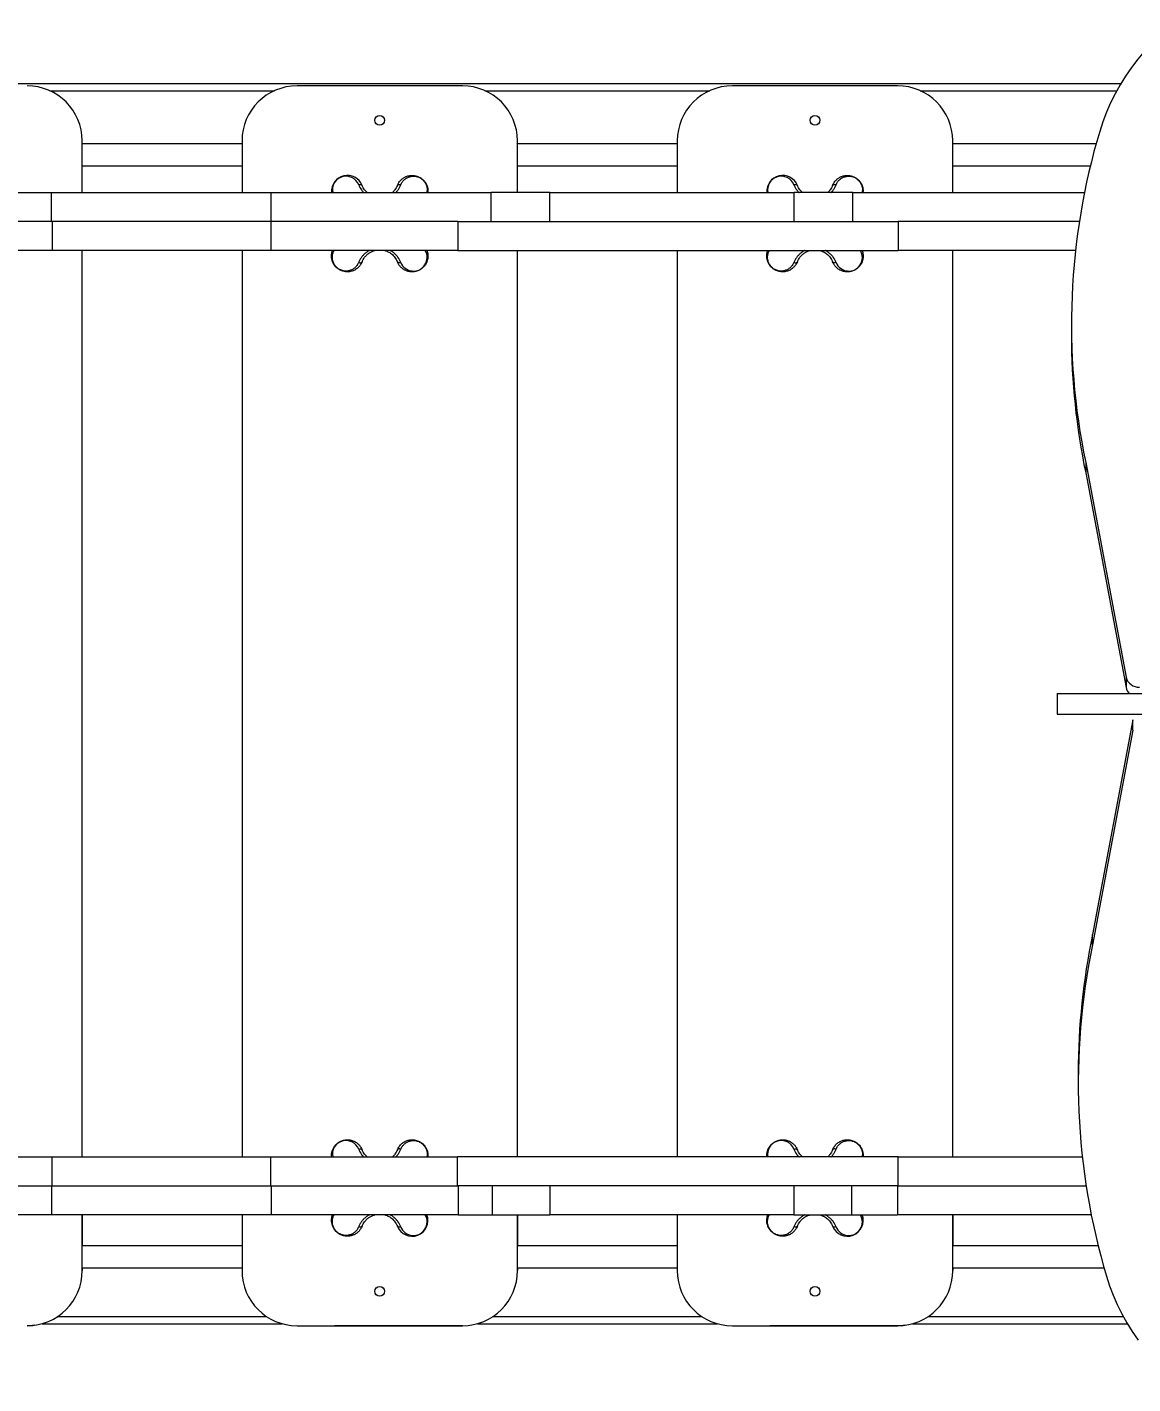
# Model space of a CAD drawing. Header units: millimetres. Extents: x -6398 to 6402, y -5787 to 4580.
# Drawn here: x 45 to 847, y -1556 to -572 of the extents above; entities that cross this region are included whole.
import ezdxf

# ---------------------------------------------------------------- set-up
doc = ezdxf.new("R2010")
doc.units = ezdxf.units.MM
doc.layers.add('DIKOM_РАЗМЕР_ЗОНА', color=7, linetype='Continuous')
doc.layers.add('DIKOM_РАЗМЕР_ОБЪЕКТА', color=7, linetype='Continuous')
doc.styles.add('style1', font='arial.ttf', dxfattribs={"width": 0.8})
doc.dimstyles.new('1-50', dxfattribs={"dimtxt": 300, "dimasz": 200, "dimexe": 100, "dimexo": 0, "dimgap": 100, "dimtad": 1, "dimtxsty": 'style1', "dimcen": 200, "dimclrd": 7, "dimclre": 7, "dimclrt": 7, "dimadec": 1, "dimazin": 2, "dimtfac": 1, "dimtmove": 0, "dimatfit": 2, "dimfxl": 0, "dimlwd": 25, "dimlwe": 18, "dimarcsym": 0})

# ---------------------------------------------------------------- blocks, each defined once
blk = doc.blocks.new('*D11')
at = {"layer": 'Defpoints', "color": 0, "transparency": 16777216}
for p in [(4404.6, 1023.72), (-3518.44, -1364.78), (4404.6, -3858.27)]:
    blk.add_point(p, dxfattribs=at)
at = {"layer": 'DIKOM_РАЗМЕР_ОБЪЕКТА', "color": 7, "lineweight": 18, "transparency": 16777216}
for p, q in [((4404.6, 1023.72), (4404.6, -3958.27)), ((-3518.44, -1364.78), (-3518.44, -3958.27))]:
    blk.add_line(p, q, dxfattribs=at)
at = {"layer": 'DIKOM_РАЗМЕР_ОБЪЕКТА', "color": 7, "lineweight": 25, "transparency": 16777216}
blk.add_line((-3318.44, -3858.27), (4204.6, -3858.27), dxfattribs=at)
at = {"layer": 'DIKOM_РАЗМЕР_ОБЪЕКТА', "color": 7, "transparency": 16777216}
for points in [[(-3318.44, -3824.94), (-3318.44, -3891.6), (-3518.44, -3858.27)], [(4204.6, -3824.94), (4204.6, -3891.6), (4404.6, -3858.27)]]:
    blk.add_solid(points, dxfattribs=at)
at = {"layer": 'DIKOM_РАЗМЕР_ОБЪЕКТА', "color": 7, "transparency": 16777216, "insert": (326.36, -3605.1), "char_height": 300, "attachment_point": 5, "style": 'style1'}
blk.add_mtext('7900', dxfattribs=at)
blk = doc.blocks.new('*D13')
at = {"layer": 'Defpoints', "color": 0, "transparency": 16777216}
for p in [(6402.14, 1335.22), (-5518.44, -1066.37), (6402.14, -5686.87)]:
    blk.add_point(p, dxfattribs=at)
at = {"layer": 'DIKOM_РАЗМЕР_ЗОНА', "color": 7, "lineweight": 18, "transparency": 16777216}
for p, q in [((6402.14, 1335.22), (6402.14, -5786.87)), ((-5518.44, -1066.37), (-5518.44, -5786.87))]:
    blk.add_line(p, q, dxfattribs=at)
at = {"layer": 'DIKOM_РАЗМЕР_ЗОНА', "color": 7, "lineweight": 25, "transparency": 16777216}
blk.add_line((-5318.44, -5686.87), (6202.14, -5686.87), dxfattribs=at)
at = {"layer": 'DIKOM_РАЗМЕР_ЗОНА', "color": 7, "transparency": 16777216}
for points in [[(-5318.44, -5653.54), (-5318.44, -5720.2), (-5518.44, -5686.87)], [(6202.14, -5653.54), (6202.14, -5720.2), (6402.14, -5686.87)]]:
    blk.add_solid(points, dxfattribs=at)
at = {"layer": 'DIKOM_РАЗМЕР_ЗОНА', "color": 7, "transparency": 16777216, "insert": (717.58, -5433.7), "char_height": 300, "attachment_point": 5, "style": 'style1'}
blk.add_mtext('11900', dxfattribs=at)

msp = doc.modelspace()

# ---------------------------------------------------------------- linework, layer by layer
at = {"color": 7, "linetype": 'Continuous', "lineweight": 15}
for p, q in [((838.56, -612.783), (-551.668, -612.783)), ((61.036, -617.783), (224.31, -617.783)), ((360.673, -614.283), (240.673, -614.283)), ((377.036, -617.783), (540.31, -617.783)), ((676.673, -614.283), (556.673, -614.283)), ((693.036, -617.783), (835.7, -617.783)), ((84.673, -691.783), (84.673, -654.283)), ((200.673, -656.281), (84.673, -656.281)), ((200.673, -654.283), (200.673, -691.783)), ((400.673, -691.783), (400.673, -654.283)), ((516.673, -656.281), (400.673, -656.281)), ((516.673, -654.283), (516.673, -691.783)), ((716.673, -691.783), (716.673, -654.283)), ((820.78, -656.281), (716.673, -656.281)), ((84.673, -672.281), (200.673, -672.281)), ((400.673, -672.281), (516.673, -672.281)), ((716.673, -672.281), (816.633, -672.281)), ((-73.352, -691.783), (62.432, -691.783)), ((62.432, -712.783), (62.432, -691.783)), ((62.432, -691.783), (221.928, -691.783)), ((221.928, -712.783), (221.928, -691.783)), ((221.928, -691.783), (381.671, -691.783)), ((335.673, -690.783), (335.524, -691.783)), ((381.671, -712.783), (381.671, -691.783)), ((424.13, -691.783), (381.671, -691.783)), ((424.13, -712.783), (424.13, -691.783)), ((424.13, -691.783), (601.492, -691.783)), ((601.492, -712.783), (601.492, -691.783)), ((644.12, -691.783), (601.492, -691.783)), ((644.12, -712.783), (644.12, -691.783)), ((644.12, -691.783), (812.334, -691.783)), ((651.673, -690.783), (651.524, -691.783)), ((62.831, -712.783), (-72.886, -712.783)), ((62.831, -712.783), (62.831, -733.783)), ((221.529, -712.783), (62.831, -712.783)), ((221.529, -712.783), (221.529, -733.783)), ((357.313, -712.783), (221.529, -712.783)), ((357.313, -712.783), (357.313, -733.783)), ((357.313, -712.783), (677.092, -712.783)), ((677.092, -712.783), (677.092, -733.783)), ((808.616, -712.783), (677.092, -712.783)), ((62.831, -733.783), (-72.886, -733.783)), ((221.529, -733.783), (62.831, -733.783)), ((84.673, -1391.783), (84.673, -733.783)), ((200.673, -733.783), (200.673, -1391.783)), ((357.313, -733.783), (221.529, -733.783)), ((357.313, -733.783), (677.092, -733.783)), ((400.673, -1391.783), (400.673, -733.783)), ((516.673, -733.783), (516.673, -1391.783)), ((805.827, -733.783), (677.092, -733.783)), ((716.673, -1391.783), (716.673, -733.783)), ((802.848, -787.62), (802.848, -795.12)), ((813.206, -887.733), (842.5, -1043.512)), ((813.206, -887.733), (813.206, -895.233)), ((813.206, -895.233), (842.5, -1051.012)), ((842.5, -1043.512), (842.5, -1051.012)), ((792.401, -1055.289), (792.401, -1070.289)), ((792.401, -1055.289), (873.576, -1055.289)), ((792.401, -1070.289), (873.576, -1070.289)), ((847.459, -1074.576), (818.166, -1230.353)), ((847.459, -1082.076), (818.166, -1237.853)), ((847.459, -1082.076), (847.459, -1074.576)), ((818.166, -1237.853), (818.166, -1230.353)), ((807.808, -1330.467), (807.808, -1337.967)), ((-72.954, -1391.783), (62.831, -1391.783)), ((62.831, -1412.783), (62.831, -1391.783)), ((62.831, -1391.783), (221.529, -1391.783)), ((221.529, -1412.783), (221.529, -1391.783)), ((221.529, -1391.783), (357.245, -1391.783)), ((265.823, -1391.783), (265.675, -1390.783)), ((357.245, -1412.783), (357.245, -1391.783)), ((677.024, -1391.783), (357.245, -1391.783)), ((581.823, -1391.783), (581.675, -1390.783)), ((677.024, -1412.783), (677.024, -1391.783)), ((677.024, -1391.783), (810.784, -1391.783)), ((-72.954, -1412.783), (62.831, -1412.783)), ((62.432, -1412.783), (62.432, -1433.783)), ((62.831, -1412.783), (221.529, -1412.783)), ((221.529, -1412.783), (357.245, -1412.783)), ((221.927, -1412.783), (221.927, -1433.783)), ((677.024, -1412.783), (357.245, -1412.783)), ((357.712, -1412.783), (357.712, -1433.783)), ((382.404, -1412.783), (382.404, -1433.783)), ((424.209, -1412.783), (424.209, -1433.783)), ((601.34, -1412.783), (601.34, -1433.783)), ((643.064, -1412.783), (643.064, -1433.783)), ((676.693, -1412.783), (676.693, -1433.783)), ((677.024, -1412.783), (813.572, -1412.783)), ((62.432, -1433.783), (-97.311, -1433.783)), ((221.927, -1433.783), (62.432, -1433.783)), ((84.673, -1474.283), (84.673, -1433.783)), ((84.675, -1433.783), (84.674, -1456.286)), ((200.673, -1433.783), (200.673, -1474.283)), ((357.712, -1433.783), (221.927, -1433.783)), ((357.712, -1433.783), (382.404, -1433.783)), ((382.404, -1433.783), (424.209, -1433.783)), ((400.673, -1474.283), (400.673, -1433.783)), ((400.675, -1433.783), (400.674, -1456.286)), ((601.34, -1433.783), (424.209, -1433.783)), ((516.673, -1433.783), (516.673, -1474.283)), ((601.34, -1433.783), (643.064, -1433.783)), ((643.064, -1433.783), (676.693, -1433.783)), ((817.289, -1433.783), (676.693, -1433.783)), ((716.673, -1474.283), (716.673, -1433.783)), ((716.675, -1433.783), (716.674, -1456.286)), ((84.673, -1456.286), (84.674, -1456.286)), ((200.673, -1456.281), (84.674, -1456.281)), ((400.673, -1456.286), (400.674, -1456.286)), ((516.673, -1456.281), (400.674, -1456.281)), ((716.673, -1456.286), (716.674, -1456.286)), ((822.321, -1456.281), (716.674, -1456.281)), ((84.673, -1472.281), (200.673, -1472.281)), ((84.673, -1472.286), (84.674, -1472.286)), ((84.674, -1472.281), (84.674, -1472.286)), ((84.674, -1472.286), (84.674, -1474.286)), ((400.673, -1472.281), (516.673, -1472.281)), ((400.673, -1472.286), (400.674, -1472.286)), ((400.674, -1472.281), (400.674, -1472.286)), ((400.674, -1472.286), (400.674, -1474.286)), ((716.673, -1472.281), (826.574, -1472.281)), ((716.673, -1472.286), (716.674, -1472.286)), ((716.674, -1472.281), (716.674, -1472.286)), ((716.674, -1472.286), (716.674, -1474.286)), ((55.533, -1512.783), (229.822, -1512.783)), ((218.816, -1507.783), (66.535, -1507.783)), ((240.673, -1514.283), (360.673, -1514.283)), ((360.673, -1514.285), (267.916, -1514.283)), ((371.533, -1512.783), (545.822, -1512.783)), ((534.815, -1507.783), (382.535, -1507.783)), ((556.673, -1514.283), (676.673, -1514.283)), ((676.673, -1514.285), (583.916, -1514.283)), ((687.533, -1512.783), (843.507, -1512.783)), ((840.648, -1507.783), (698.535, -1507.783))]:
    msp.add_line(p, q, dxfattribs=at)
at = {"color": 7, "linetype": 'Continuous', "lineweight": 15, "flags": 128}
for points in [[(878.275, -567.573), (872.267, -572.608), (866.521, -577.866), (861.047, -583.339), (855.857, -589.015), (850.96, -594.882), (846.366, -600.931), (842.083, -607.149), (838.12, -613.524), (834.486, -620.044), (831.185, -626.696), (828.226, -633.467), (825.614, -640.345), (823.353, -647.315)], [(285.379, -686.135), (285.764, -685.99), (286.161, -685.9), (286.55, -685.87), (286.917, -685.9), (287.246, -685.99), (287.522, -686.136), (287.734, -686.331), (287.873, -686.567)], [(313.473, -686.567), (313.612, -686.331), (313.824, -686.136), (314.1, -685.99), (314.429, -685.9), (314.795, -685.87), (315.185, -685.9), (315.582, -685.99), (315.967, -686.135)], [(601.379, -686.135), (601.764, -685.99), (602.161, -685.9), (602.55, -685.87), (602.917, -685.9), (603.246, -685.99), (603.522, -686.136), (603.734, -686.331), (603.873, -686.567)], [(629.473, -686.567), (629.612, -686.331), (629.824, -686.136), (630.1, -685.99), (630.429, -685.9), (630.796, -685.87), (631.185, -685.9), (631.582, -685.99), (631.967, -686.135)], [(285.379, -742.43), (285.764, -742.575), (286.161, -742.665), (286.55, -742.695), (286.917, -742.665), (287.246, -742.575), (287.522, -742.429), (287.734, -742.234), (287.873, -741.998)], [(315.967, -742.43), (315.582, -742.575), (315.185, -742.665), (314.795, -742.695), (314.429, -742.665), (314.1, -742.575), (313.824, -742.429), (313.612, -742.234), (313.473, -741.998)], [(601.379, -742.43), (601.764, -742.575), (602.161, -742.665), (602.55, -742.695), (602.917, -742.665), (603.246, -742.575), (603.522, -742.429), (603.734, -742.234), (603.873, -741.998)], [(631.967, -742.43), (631.582, -742.575), (631.185, -742.665), (630.796, -742.695), (630.429, -742.665), (630.1, -742.575), (629.824, -742.429), (629.612, -742.234), (629.473, -741.998)], [(285.381, -1386.135), (285.767, -1385.99), (286.163, -1385.9), (286.553, -1385.87), (286.92, -1385.9), (287.248, -1385.99), (287.524, -1386.136), (287.736, -1386.331), (287.875, -1386.568)], [(315.969, -1386.135), (315.584, -1385.99), (315.188, -1385.9), (314.798, -1385.87), (314.431, -1385.9), (314.102, -1385.99), (313.826, -1386.136), (313.614, -1386.331), (313.475, -1386.568)], [(601.381, -1386.135), (601.767, -1385.99), (602.163, -1385.9), (602.553, -1385.87), (602.92, -1385.9), (603.248, -1385.99), (603.524, -1386.136), (603.736, -1386.331), (603.875, -1386.568)], [(631.969, -1386.135), (631.584, -1385.99), (631.188, -1385.9), (630.798, -1385.87), (630.431, -1385.9), (630.102, -1385.99), (629.826, -1386.136), (629.614, -1386.331), (629.476, -1386.568)], [(287.875, -1441.998), (287.736, -1442.234), (287.524, -1442.429), (287.248, -1442.575), (286.92, -1442.665), (286.553, -1442.695), (286.163, -1442.665), (285.767, -1442.575), (285.381, -1442.43)], [(315.969, -1442.43), (315.584, -1442.575), (315.188, -1442.665), (314.798, -1442.695), (314.431, -1442.665), (314.102, -1442.575), (313.826, -1442.429), (313.614, -1442.234), (313.475, -1441.998)], [(603.875, -1441.998), (603.736, -1442.234), (603.524, -1442.429), (603.248, -1442.575), (602.92, -1442.665), (602.553, -1442.695), (602.163, -1442.665), (601.767, -1442.575), (601.381, -1442.43)], [(631.969, -1442.43), (631.584, -1442.575), (631.188, -1442.665), (630.798, -1442.695), (630.431, -1442.665), (630.102, -1442.575), (629.826, -1442.429), (629.614, -1442.234), (629.476, -1441.998)], [(828.313, -1478.271), (830.573, -1485.242), (833.186, -1492.119), (836.145, -1498.89), (839.445, -1505.542), (843.08, -1512.062), (847.043, -1518.437), (851.325, -1524.655)], [(297.176, -1489.421), (297.173, -1489.283), (297.222, -1488.702)], [(613.197, -1489.689), (613.173, -1489.283), (613.222, -1488.702)], [(49.908, -1513.941), (48.593, -1514.092), (44.673, -1514.285)], [(681.908, -1513.941), (680.593, -1514.092), (676.673, -1514.285)]]:
    msp.add_lwpolyline(points, dxfattribs=at)
at = {"color": 7, "linetype": 'Continuous', "lineweight": 15}
for centre in [(300.673, -639.283), (616.673, -639.283), (300.673, -1489.283), (616.673, -1489.283)]:
    msp.add_circle(centre, 3.5, dxfattribs=at)
for centre, radius, start, end in [((44.673, -654.283), 40, 0, 90), ((240.673, -654.283), 40, 90, 180), ((360.673, -654.283), 40, 0, 90), ((556.673, -654.283), 40, 90, 180), ((676.673, -654.283), 40, 0, 90), ((1293.139, -787.566), 490.274, 163.377367, 191.789055), ((277.178, -690.77), 11.491, 21.452718, 185.05575), ((593.178, -690.77), 11.491, 21.452731, 185.055737), ((276.174, -689.729), 9.882, 21.322712, 191.997311), ((592.174, -689.729), 9.882, 21.32251, 191.997613), ((325.18, -738.822), 9.894, 201.387903, 30.617311), ((641.18, -738.822), 9.894, 201.388059, 30.617154), ((1292.788, -795.022), 489.939, 180.011396, 191.802452), ((851.877, -1041.113), 9.68, 194.350506, 272.913892), ((850.63, -1049.383), 8.292, 191.331124, 225.41987), ((1297.744, -1330.564), 489.936, 168.197507, 179.98865), ((1298.097, -1338.02), 490.273, 168.210898, 196.622648), ((276.176, -1389.728), 9.881, 21.322155, 191.998151), ((592.176, -1389.728), 9.881, 21.322067, 191.998238), ((324.173, -1437.789), 11.495, 201.475012, 20.39931), ((325.182, -1438.822), 9.894, 201.38821, 30.616925), ((640.173, -1437.789), 11.495, 201.47489, 20.399432), ((641.182, -1438.822), 9.894, 201.387889, 30.617399), ((44.673, -1474.283), 40, 270, 0), ((240.673, -1474.283), 40, 180, 270), ((360.673, -1474.283), 40, 270, 0), ((556.673, -1474.283), 40, 180, 270), ((676.673, -1474.283), 40, 270, 0)]:
    msp.add_arc(centre, radius, start, end, dxfattribs=at)
for points, knots in [([(313.473, -686.567), (313.635, -686.192), (313.969, -685.416), (314.627, -684.329), (315.309, -683.429), (315.982, -682.696), (316.616, -682.099), (317.344, -681.513), (318.082, -681.015), (318.884, -680.558), (319.73, -680.159), (320.603, -679.839), (321.562, -679.568), (322.59, -679.371), (323.788, -679.269), (325.018, -679.291), (326.286, -679.452), (327.587, -679.773), (328.798, -680.228), (329.892, -680.784), (331.203, -681.622), (332.437, -682.712), (333.463, -683.969), (334.101, -684.941), (334.627, -685.948), (335.163, -687.274), (335.589, -688.917), (335.645, -690.162), (335.673, -690.783)], [0, 0, 0, 0, 0.039054, 0.0806739, 0.124893, 0.152366, 0.1823174, 0.2147513, 0.2496675, 0.2759194, 0.3122218, 0.3487696, 0.3744234, 0.4175261, 0.4584553, 0.4985774, 0.5417458, 0.5835391, 0.6240382, 0.6565953, 0.686722, 0.7493477, 0.7799573, 0.8122347, 0.8422672, 0.8750509, 0.9377593, 1, 1, 1, 1]), ([(629.473, -686.567), (629.635, -686.192), (629.969, -685.416), (630.627, -684.329), (631.309, -683.429), (631.982, -682.696), (632.616, -682.099), (633.344, -681.513), (634.082, -681.015), (634.884, -680.558), (635.73, -680.159), (636.603, -679.839), (637.562, -679.568), (638.59, -679.371), (639.788, -679.269), (641.018, -679.291), (642.287, -679.452), (643.587, -679.774), (644.798, -680.228), (645.892, -680.784), (647.203, -681.622), (648.437, -682.712), (649.463, -683.969), (650.101, -684.941), (650.627, -685.948), (651.163, -687.274), (651.589, -688.917), (651.645, -690.162), (651.673, -690.783)], [0, 0, 0, 0, 0.0390535, 0.0806739, 0.1248938, 0.1523667, 0.1823181, 0.2147512, 0.2496683, 0.2759202, 0.3122216, 0.3487693, 0.3744231, 0.4175258, 0.458455, 0.4985771, 0.5417467, 0.5835375, 0.6240379, 0.6565949, 0.6867229, 0.7493474, 0.7799579, 0.8122345, 0.8422677, 0.8750509, 0.9377592, 1, 1, 1, 1]), ([(285.379, -686.135), (285.996, -687.395), (286.928, -689.299), (288.4, -691.161), (289.067, -691.74), (289.116, -691.783)], [0, 0, 0, 0, 0.6443959, 0.9738675, 1, 1, 1, 1]), ([(291.639, -691.783), (290.936, -691.134), (289.196, -689.528), (288.367, -687.673), (287.873, -686.567)], [0, 0, 0, 0, 0.4040381, 1, 1, 1, 1]), ([(313.473, -686.567), (312.955, -687.67), (312.276, -689.113), (310.881, -690.764), (310.265, -691.42), (309.883, -691.738), (309.829, -691.783)], [0, 0, 0, 0, 0.6043564, 0.7909176, 0.9704909, 1, 1, 1, 1]), ([(312.231, -691.783), (312.274, -691.746), (312.929, -691.18), (313.887, -689.928), (315.128, -688.075), (315.684, -686.789), (315.967, -686.135)], [0, 0, 0, 0, 0.022445, 0.348051, 0.668636, 1, 1, 1, 1]), ([(315.967, -686.135), (316.325, -685.395), (317.04, -683.912), (318.629, -682.236), (320.454, -680.967), (322.489, -680.149), (324.689, -679.784), (326.681, -679.906), (328.344, -680.342), (329.447, -680.797), (330.323, -681.279), (331.205, -681.863), (332.26, -682.759), (333.324, -684.032), (334.105, -685.364), (334.631, -686.66), (335.048, -688.317), (335.193, -690.056), (334.94, -691.281), (334.836, -691.783)], [0, 0, 0, 0, 0.0854066, 0.1709943, 0.2562171, 0.3416815, 0.4264989, 0.5121389, 0.5580073, 0.5978058, 0.6214987, 0.6434385, 0.6838015, 0.7267265, 0.7696864, 0.8125489, 0.8555315, 0.9408185, 1, 1, 1, 1]), ([(601.379, -686.135), (601.996, -687.395), (602.928, -689.299), (604.4, -691.161), (605.067, -691.74), (605.116, -691.783)], [0, 0, 0, 0, 0.6443959, 0.9738675, 1, 1, 1, 1]), ([(607.639, -691.783), (606.936, -691.134), (605.196, -689.528), (604.367, -687.673), (603.873, -686.567)], [0, 0, 0, 0, 0.4040321, 1, 1, 1, 1]), ([(629.473, -686.567), (628.955, -687.67), (628.276, -689.113), (626.881, -690.764), (626.265, -691.42), (625.883, -691.738), (625.829, -691.783)], [0, 0, 0, 0, 0.6043526, 0.7909133, 0.9704863, 1, 1, 1, 1]), ([(628.231, -691.783), (628.274, -691.746), (628.929, -691.18), (629.887, -689.928), (631.128, -688.075), (631.685, -686.789), (631.967, -686.135)], [0, 0, 0, 0, 0.0224404, 0.3480505, 0.6686357, 1, 1, 1, 1]), ([(631.967, -686.135), (632.325, -685.395), (633.04, -683.912), (634.628, -682.236), (636.454, -680.967), (638.489, -680.149), (640.689, -679.784), (642.681, -679.906), (644.344, -680.342), (645.447, -680.797), (646.323, -681.279), (647.205, -681.863), (648.26, -682.759), (649.324, -684.032), (650.105, -685.364), (650.631, -686.66), (651.048, -688.317), (651.193, -690.056), (650.94, -691.281), (650.836, -691.783)], [0, 0, 0, 0, 0.0854061, 0.1709939, 0.2562175, 0.3416819, 0.4264994, 0.5121383, 0.558008, 0.5978053, 0.6214994, 0.6434368, 0.6838021, 0.7267262, 0.7696861, 0.8125491, 0.8555314, 0.9408185, 1, 1, 1, 1]), ([(287.873, -741.998), (287.687, -742.424), (287.303, -743.305), (286.562, -744.467), (285.695, -745.545), (284.763, -746.455), (283.707, -747.276), (282.59, -747.957), (281.373, -748.514), (280.1, -748.932), (278.82, -749.189), (277.465, -749.304), (276.139, -749.265), (274.698, -749.044), (273.288, -748.644), (271.823, -748.004), (270.391, -747.126), (269.007, -745.949), (268.029, -744.8), (267.384, -743.838), (266.848, -742.895), (266.311, -741.664), (265.929, -740.32), (265.728, -739.077), (265.659, -738.003), (265.687, -736.961), (265.813, -735.897), (266.032, -734.826), (266.282, -734.122), (266.402, -733.783)], [0, 0, 0, 0, 0.0388976, 0.0804558, 0.118999, 0.1610798, 0.1976793, 0.241288, 0.2816635, 0.3217225, 0.3653801, 0.4014739, 0.4447128, 0.4822255, 0.5252585, 0.5628877, 0.6033512, 0.6438631, 0.6843415, 0.7040575, 0.7248541, 0.7625539, 0.8056848, 0.8375759, 0.8691658, 0.8997022, 0.9306934, 0.9666339, 1, 1, 1, 1]), ([(285.379, -742.43), (285.021, -743.17), (284.306, -744.653), (282.718, -746.329), (280.892, -747.598), (278.857, -748.416), (276.657, -748.781), (274.665, -748.659), (273.002, -748.224), (271.899, -747.768), (271.023, -747.286), (270.141, -746.702), (269.086, -745.806), (268.022, -744.533), (267.24, -743.201), (266.716, -741.905), (266.294, -740.247), (266.168, -738.275), (266.569, -736.094), (267.079, -734.58), (267.579, -733.882), (267.65, -733.783)], [0, 0, 0, 0, 0.0758855, 0.1519322, 0.2276558, 0.303591, 0.378953, 0.4550459, 0.495801, 0.5311628, 0.5522143, 0.5717084, 0.6075716, 0.6457113, 0.6838821, 0.7219662, 0.7601572, 0.8359367, 0.9119823, 0.9874403, 1, 1, 1, 1]), ([(293.321, -733.783), (293.199, -733.834), (292.267, -734.228), (290.781, -735.28), (288.93, -736.859), (287.439, -738.626), (286.223, -740.493), (285.663, -741.777), (285.379, -742.43)], [0, 0, 0, 0, 0.0293462, 0.223179, 0.4174027, 0.6114597, 0.8025167, 1, 1, 1, 1]), ([(287.873, -741.998), (288.394, -740.897), (289.076, -739.455), (290.458, -737.798), (291.327, -736.92), (292.498, -735.929), (294.057, -734.928), (295.727, -734.124), (296.826, -733.867), (297.188, -733.783)], [0, 0, 0, 0, 0.3262869, 0.4270104, 0.5239607, 0.6173906, 0.7759009, 0.9262453, 1, 1, 1, 1]), ([(304.327, -733.783), (304.653, -733.878), (305.454, -734.112), (306.66, -734.628), (307.936, -735.325), (309.79, -736.618), (311.967, -738.841), (312.952, -740.906), (313.473, -741.998)], [0, 0, 0, 0, 0.069061, 0.1694259, 0.2731631, 0.3808642, 0.6725031, 1, 1, 1, 1]), ([(315.967, -742.43), (315.365, -741.162), (314.455, -739.246), (312.446, -736.896), (310.616, -735.317), (309.123, -734.256), (308.166, -733.847), (308.014, -733.783)], [0, 0, 0, 0, 0.3836398, 0.5797911, 0.7701592, 0.9635644, 1, 1, 1, 1]), ([(335.673, -737.783), (335.659, -738.211), (335.633, -739.055), (335.409, -740.34), (335.066, -741.538), (334.622, -742.626), (333.931, -743.949), (332.988, -745.248), (331.817, -746.404), (330.875, -747.152), (329.883, -747.787), (328.788, -748.342), (327.578, -748.795), (326.28, -749.114), (325.122, -749.261), (324.077, -749.294), (323.188, -749.252), (322.279, -749.137), (321.451, -748.967), (320.581, -748.719), (319.711, -748.398), (318.877, -748.003), (317.99, -747.498), (317.102, -746.881), (316.193, -746.091), (315.23, -745.063), (314.264, -743.753), (313.729, -742.564), (313.473, -741.998)], [0, 0, 0, 0, 0.0431653, 0.0849563, 0.1254977, 0.1580515, 0.1878966, 0.2506242, 0.2817371, 0.3135608, 0.3437707, 0.37643, 0.4168618, 0.4585557, 0.5015906, 0.5310792, 0.5637656, 0.5928915, 0.626375, 0.6524816, 0.6884327, 0.7245847, 0.7502758, 0.7962936, 0.8378923, 0.8750773, 0.940447, 1, 1, 1, 1]), ([(334.945, -733.783), (334.974, -733.849), (335.045, -734.018), (335.11, -734.227), (335.16, -734.385), (335.498, -735.493), (335.586, -736.648), (335.673, -737.783)], [0, 0, 0, 0, 0.0541192, 0.1369249, 0.1625539, 0.1776606, 1, 1, 1, 1]), ([(603.873, -741.998), (603.687, -742.424), (603.303, -743.305), (602.562, -744.467), (601.695, -745.545), (600.763, -746.455), (599.707, -747.276), (598.59, -747.957), (597.373, -748.514), (596.1, -748.932), (594.82, -749.189), (593.465, -749.304), (592.138, -749.265), (590.698, -749.044), (589.288, -748.644), (587.823, -748.004), (586.391, -747.126), (585.007, -745.949), (584.029, -744.8), (583.384, -743.838), (582.848, -742.895), (582.311, -741.664), (581.929, -740.32), (581.728, -739.077), (581.659, -738.003), (581.687, -736.961), (581.813, -735.897), (582.032, -734.826), (582.282, -734.122), (582.402, -733.783)], [0, 0, 0, 0, 0.0388972, 0.0804565, 0.1189984, 0.1610799, 0.1976794, 0.2412881, 0.2816636, 0.3217217, 0.3653793, 0.4014741, 0.444713, 0.4822257, 0.5252587, 0.5628868, 0.6033504, 0.6438633, 0.6843417, 0.7040577, 0.7248537, 0.762554, 0.8056848, 0.8375762, 0.869166, 0.8997024, 0.9306935, 0.9666342, 1, 1, 1, 1]), ([(601.379, -742.43), (601.021, -743.17), (600.305, -744.653), (598.718, -746.329), (596.892, -747.598), (594.857, -748.416), (592.657, -748.781), (590.665, -748.659), (589.002, -748.224), (587.899, -747.768), (587.023, -747.286), (586.141, -746.702), (585.086, -745.806), (584.022, -744.533), (583.24, -743.201), (582.716, -741.905), (582.294, -740.247), (582.168, -738.275), (582.569, -736.094), (583.079, -734.58), (583.579, -733.882), (583.65, -733.783)], [0, 0, 0, 0, 0.0758855, 0.1519316, 0.2276552, 0.3035913, 0.3789533, 0.4550452, 0.4958024, 0.5311631, 0.5522157, 0.5717077, 0.6075719, 0.6457116, 0.6838824, 0.7219666, 0.7601575, 0.835937, 0.9119826, 0.9874403, 1, 1, 1, 1]), ([(609.321, -733.783), (609.199, -733.834), (608.267, -734.228), (606.781, -735.28), (604.93, -736.859), (603.439, -738.626), (602.223, -740.493), (601.663, -741.777), (601.379, -742.43)], [0, 0, 0, 0, 0.0293535, 0.2231824, 0.4174027, 0.6114591, 0.8025174, 1, 1, 1, 1]), ([(603.873, -741.998), (604.394, -740.897), (605.076, -739.455), (606.458, -737.798), (607.327, -736.92), (608.498, -735.929), (610.057, -734.928), (611.727, -734.124), (612.826, -733.867), (613.188, -733.783)], [0, 0, 0, 0, 0.3262852, 0.4270106, 0.5239586, 0.617391, 0.7759011, 0.9262454, 1, 1, 1, 1]), ([(620.327, -733.783), (620.653, -733.878), (621.454, -734.112), (622.66, -734.628), (623.936, -735.325), (625.79, -736.618), (627.967, -738.841), (628.952, -740.906), (629.473, -741.998)], [0, 0, 0, 0, 0.0690646, 0.1694294, 0.2731666, 0.3808676, 0.6725019, 1, 1, 1, 1]), ([(631.967, -742.43), (631.365, -741.162), (630.455, -739.246), (628.446, -736.896), (626.616, -735.317), (625.123, -734.256), (624.166, -733.847), (624.014, -733.783)], [0, 0, 0, 0, 0.3836403, 0.5797887, 0.7701562, 0.9635609, 1, 1, 1, 1]), ([(651.673, -737.783), (651.659, -738.211), (651.633, -739.055), (651.409, -740.34), (651.066, -741.538), (650.622, -742.626), (649.932, -743.949), (648.988, -745.248), (647.817, -746.404), (646.875, -747.152), (645.883, -747.787), (644.788, -748.342), (643.578, -748.795), (642.28, -749.114), (641.122, -749.261), (640.077, -749.294), (639.188, -749.252), (638.279, -749.137), (637.451, -748.967), (636.581, -748.719), (635.711, -748.398), (634.877, -748.003), (633.99, -747.498), (633.102, -746.881), (632.193, -746.091), (631.23, -745.063), (630.264, -743.753), (629.729, -742.564), (629.473, -741.998)], [0, 0, 0, 0, 0.0431653, 0.0849563, 0.1254977, 0.1580521, 0.1878958, 0.2506234, 0.2817374, 0.313561, 0.3437697, 0.3764302, 0.4168608, 0.4585559, 0.5015908, 0.5310794, 0.5637657, 0.5928916, 0.626374, 0.6524817, 0.6884338, 0.7245857, 0.7502759, 0.7962937, 0.8378923, 0.8750774, 0.9404471, 1, 1, 1, 1]), ([(650.945, -733.783), (650.974, -733.849), (651.045, -734.018), (651.11, -734.227), (651.16, -734.385), (651.497, -735.493), (651.586, -736.648), (651.673, -737.783)], [0, 0, 0, 0, 0.0541192, 0.1369273, 0.162554, 0.1776584, 1, 1, 1, 1]), ([(265.675, -1390.783), (265.689, -1390.354), (265.715, -1389.51), (265.939, -1388.225), (266.282, -1387.027), (266.726, -1385.939), (267.417, -1384.616), (268.36, -1383.317), (269.531, -1382.161), (270.473, -1381.413), (271.465, -1380.778), (272.56, -1380.224), (273.77, -1379.771), (275.068, -1379.452), (276.226, -1379.304), (277.271, -1379.271), (278.161, -1379.313), (279.07, -1379.428), (279.897, -1379.599), (280.767, -1379.846), (281.637, -1380.167), (282.472, -1380.562), (283.358, -1381.068), (284.246, -1381.684), (285.155, -1382.474), (286.118, -1383.502), (287.084, -1384.812), (287.62, -1386.001), (287.875, -1386.568)], [0, 0, 0, 0, 0.0431644, 0.0849561, 0.1254971, 0.158052, 0.1878954, 0.2506233, 0.281736, 0.3135596, 0.3437698, 0.376429, 0.4168607, 0.4585571, 0.5015896, 0.5310805, 0.5637669, 0.5928928, 0.6263741, 0.6524828, 0.688434, 0.7245857, 0.7502772, 0.7962948, 0.8378919, 0.8750768, 0.9404478, 1, 1, 1, 1]), ([(285.381, -1386.135), (285.998, -1387.395), (286.93, -1389.299), (288.402, -1391.161), (289.069, -1391.74), (289.118, -1391.783)], [0, 0, 0, 0, 0.6443953, 0.9738665, 1, 1, 1, 1]), ([(291.641, -1391.783), (290.938, -1391.134), (289.199, -1389.528), (288.369, -1387.673), (287.875, -1386.568)], [0, 0, 0, 0, 0.4040306, 1, 1, 1, 1]), ([(313.475, -1386.568), (312.957, -1387.67), (312.278, -1389.113), (310.884, -1390.764), (310.268, -1391.42), (309.886, -1391.738), (309.832, -1391.783)], [0, 0, 0, 0, 0.604347, 0.7909083, 0.9704797, 1, 1, 1, 1]), ([(312.234, -1391.783), (312.276, -1391.746), (312.931, -1391.18), (313.889, -1389.928), (315.13, -1388.075), (315.687, -1386.789), (315.969, -1386.135)], [0, 0, 0, 0, 0.0224367, 0.3480518, 0.6686382, 1, 1, 1, 1]), ([(313.475, -1386.568), (313.661, -1386.141), (314.045, -1385.26), (314.787, -1384.098), (315.653, -1383.021), (316.585, -1382.11), (317.641, -1381.289), (318.758, -1380.608), (319.975, -1380.051), (321.248, -1379.634), (322.528, -1379.376), (323.883, -1379.261), (325.21, -1379.301), (326.65, -1379.521), (328.06, -1379.922), (329.525, -1380.561), (330.957, -1381.439), (332.342, -1382.617), (333.319, -1383.766), (333.964, -1384.728), (334.501, -1385.67), (335.037, -1386.901), (335.419, -1388.245), (335.621, -1389.489), (335.684, -1390.561), (335.681, -1391.325), (335.632, -1391.72), (335.625, -1391.783)], [0, 0, 0, 0, 0.0429608, 0.0888611, 0.1314288, 0.177905, 0.2183274, 0.2664929, 0.3110838, 0.3553271, 0.4035449, 0.4434087, 0.491164, 0.5325951, 0.5801228, 0.6216827, 0.6663726, 0.7111183, 0.755825, 0.7775988, 0.8005674, 0.8422053, 0.889842, 0.9250642, 0.9599531, 0.9936795, 1, 1, 1, 1]), ([(315.969, -1386.135), (316.327, -1385.395), (317.043, -1383.912), (318.631, -1382.236), (320.456, -1380.967), (322.491, -1380.149), (324.691, -1379.784), (326.683, -1379.906), (328.346, -1380.342), (329.449, -1380.797), (330.325, -1381.279), (331.207, -1381.863), (332.262, -1382.759), (333.326, -1384.032), (334.108, -1385.364), (334.633, -1386.66), (335.05, -1388.317), (335.195, -1390.056), (334.942, -1391.281), (334.838, -1391.783)], [0, 0, 0, 0, 0.0854058, 0.1709937, 0.2562181, 0.3416824, 0.4264998, 0.5121377, 0.5580084, 0.5978045, 0.6214998, 0.6434372, 0.6838023, 0.7267256, 0.7696855, 0.8125489, 0.8555309, 0.9408182, 1, 1, 1, 1]), ([(581.675, -1390.783), (581.689, -1390.354), (581.715, -1389.51), (581.939, -1388.225), (582.282, -1387.027), (582.726, -1385.939), (583.417, -1384.616), (584.36, -1383.317), (585.531, -1382.161), (586.473, -1381.413), (587.465, -1380.778), (588.56, -1380.224), (589.77, -1379.771), (591.068, -1379.451), (592.226, -1379.304), (593.271, -1379.271), (594.16, -1379.313), (595.069, -1379.428), (595.897, -1379.599), (596.767, -1379.846), (597.637, -1380.167), (598.472, -1380.562), (599.358, -1381.068), (600.246, -1381.684), (601.155, -1382.474), (602.118, -1383.502), (603.084, -1384.812), (603.62, -1386.001), (603.875, -1386.568)], [0, 0, 0, 0, 0.0431645, 0.0849559, 0.1254973, 0.1580517, 0.1878952, 0.2506239, 0.2817366, 0.3135602, 0.3437691, 0.3764296, 0.4168601, 0.4585552, 0.5015901, 0.5310799, 0.5637651, 0.592891, 0.6263735, 0.6524811, 0.6884333, 0.7245851, 0.7502755, 0.7962941, 0.837892, 0.8750769, 0.9404473, 1, 1, 1, 1]), ([(601.381, -1386.135), (601.998, -1387.395), (602.931, -1389.299), (604.402, -1391.161), (605.069, -1391.74), (605.118, -1391.783)], [0, 0, 0, 0, 0.6443957, 0.9738619, 1, 1, 1, 1]), ([(607.641, -1391.783), (606.938, -1391.134), (605.199, -1389.528), (604.369, -1387.673), (603.875, -1386.568)], [0, 0, 0, 0, 0.4040316, 1, 1, 1, 1]), ([(629.476, -1386.568), (628.957, -1387.67), (628.278, -1389.113), (626.884, -1390.764), (626.268, -1391.42), (625.886, -1391.738), (625.832, -1391.783)], [0, 0, 0, 0, 0.6043484, 0.7909129, 0.9704797, 1, 1, 1, 1]), ([(628.233, -1391.783), (628.276, -1391.746), (628.931, -1391.18), (629.889, -1389.928), (631.13, -1388.075), (631.687, -1386.789), (631.969, -1386.135)], [0, 0, 0, 0, 0.0224413, 0.3480551, 0.6686372, 1, 1, 1, 1]), ([(629.476, -1386.568), (629.661, -1386.141), (630.045, -1385.26), (630.787, -1384.098), (631.653, -1383.021), (632.585, -1382.11), (633.641, -1381.289), (634.758, -1380.608), (635.975, -1380.051), (637.248, -1379.634), (638.528, -1379.376), (639.883, -1379.261), (641.21, -1379.301), (642.65, -1379.521), (644.06, -1379.922), (645.525, -1380.561), (646.957, -1381.439), (648.342, -1382.617), (649.319, -1383.766), (649.964, -1384.727), (650.5, -1385.671), (651.037, -1386.901), (651.418, -1388.245), (651.621, -1389.489), (651.684, -1390.561), (651.681, -1391.325), (651.632, -1391.72), (651.625, -1391.783)], [0, 0, 0, 0, 0.0429604, 0.0888607, 0.1314284, 0.1779054, 0.2183279, 0.2664915, 0.3110844, 0.3553268, 0.4035446, 0.4434095, 0.4911649, 0.532596, 0.5801237, 0.6216825, 0.6663724, 0.711117, 0.7558238, 0.7775991, 0.8005671, 0.8422056, 0.8898416, 0.9250641, 0.959953, 0.9936795, 1, 1, 1, 1]), ([(631.969, -1386.135), (632.327, -1385.395), (633.043, -1383.912), (634.631, -1382.236), (636.456, -1380.967), (638.491, -1380.149), (640.691, -1379.784), (642.683, -1379.906), (644.346, -1380.342), (645.449, -1380.797), (646.325, -1381.279), (647.207, -1381.863), (648.262, -1382.759), (649.326, -1384.032), (650.108, -1385.364), (650.633, -1386.66), (651.05, -1388.317), (651.195, -1390.056), (650.942, -1391.281), (650.838, -1391.783)], [0, 0, 0, 0, 0.0854063, 0.1709935, 0.2562178, 0.3416811, 0.4264985, 0.5121385, 0.558008, 0.5978053, 0.6214994, 0.6434368, 0.6838018, 0.7267261, 0.769686, 0.8125484, 0.855531, 0.9408183, 1, 1, 1, 1]), ([(265.675, -1437.783), (265.771, -1436.643), (265.872, -1435.442), (266.258, -1434.148), (266.372, -1433.939), (266.458, -1433.783)], [0, 0, 0, 0, 0.8244234, 0.8682803, 1, 1, 1, 1]), ([(287.875, -1441.998), (287.713, -1442.373), (287.379, -1443.149), (286.721, -1444.236), (286.039, -1445.136), (285.366, -1445.869), (284.733, -1446.466), (284.005, -1447.052), (283.266, -1447.55), (282.465, -1448.007), (281.618, -1448.406), (280.745, -1448.726), (279.786, -1448.997), (278.758, -1449.194), (277.56, -1449.297), (276.33, -1449.274), (275.062, -1449.113), (273.761, -1448.792), (272.55, -1448.337), (271.456, -1447.781), (270.145, -1446.943), (268.912, -1445.853), (267.885, -1444.596), (267.247, -1443.624), (266.721, -1442.617), (266.185, -1441.292), (265.76, -1439.648), (265.703, -1438.403), (265.675, -1437.783)], [0, 0, 0, 0, 0.0390522, 0.0806726, 0.1248931, 0.1523657, 0.1823175, 0.2147512, 0.2496674, 0.2759193, 0.312222, 0.3487674, 0.3744214, 0.4175261, 0.4584532, 0.4985753, 0.5417461, 0.5835369, 0.6240364, 0.6565935, 0.6867228, 0.7493455, 0.7799568, 0.8122326, 0.8422667, 0.8750513, 0.9377585, 1, 1, 1, 1]), ([(285.381, -1442.43), (285.023, -1443.17), (284.308, -1444.653), (282.72, -1446.329), (280.894, -1447.598), (278.859, -1448.416), (276.659, -1448.781), (274.667, -1448.659), (273.004, -1448.224), (271.901, -1447.768), (271.025, -1447.286), (270.144, -1446.702), (269.088, -1445.806), (268.024, -1444.533), (267.243, -1443.201), (266.718, -1441.905), (266.296, -1440.247), (266.17, -1438.275), (266.572, -1436.094), (267.081, -1434.58), (267.581, -1433.882), (267.652, -1433.783)], [0, 0, 0, 0, 0.0758853, 0.1519308, 0.2276547, 0.3035913, 0.3789535, 0.4550464, 0.4958014, 0.5311631, 0.5522151, 0.5717066, 0.6075722, 0.6457117, 0.6838825, 0.7219667, 0.7601581, 0.8359372, 0.9119829, 0.9874405, 1, 1, 1, 1]), ([(293.324, -1433.783), (293.201, -1433.834), (292.269, -1434.228), (290.783, -1435.28), (288.933, -1436.859), (287.441, -1438.626), (286.225, -1440.493), (285.665, -1441.777), (285.381, -1442.43)], [0, 0, 0, 0, 0.029353, 0.2231854, 0.417402, 0.6114587, 0.8025184, 1, 1, 1, 1]), ([(287.875, -1441.998), (288.396, -1440.897), (289.078, -1439.455), (290.461, -1437.798), (291.329, -1436.92), (292.501, -1435.928), (294.059, -1434.928), (295.729, -1434.124), (296.828, -1433.867), (297.19, -1433.783)], [0, 0, 0, 0, 0.3262879, 0.4270113, 0.523961, 0.6173924, 0.7759007, 0.9262454, 1, 1, 1, 1]), ([(304.329, -1433.783), (304.655, -1433.878), (305.456, -1434.112), (306.663, -1434.628), (307.939, -1435.325), (309.793, -1436.618), (311.97, -1438.841), (312.954, -1440.906), (313.475, -1441.998)], [0, 0, 0, 0, 0.0690675, 0.169433, 0.2731689, 0.3808687, 0.6725025, 1, 1, 1, 1]), ([(315.969, -1442.43), (315.367, -1441.162), (314.457, -1439.246), (312.448, -1436.896), (310.618, -1435.317), (309.126, -1434.256), (308.168, -1433.847), (308.016, -1433.783)], [0, 0, 0, 0, 0.3836415, 0.5797864, 0.7701546, 0.9635581, 1, 1, 1, 1]), ([(581.675, -1437.783), (581.771, -1436.643), (581.873, -1435.442), (582.258, -1434.148), (582.372, -1433.939), (582.458, -1433.783)], [0, 0, 0, 0, 0.8244227, 0.8682772, 1, 1, 1, 1]), ([(603.875, -1441.998), (603.713, -1442.373), (603.379, -1443.149), (602.721, -1444.236), (602.039, -1445.136), (601.366, -1445.869), (600.732, -1446.466), (600.005, -1447.052), (599.266, -1447.55), (598.465, -1448.007), (597.618, -1448.406), (596.745, -1448.726), (595.786, -1448.997), (594.758, -1449.195), (593.56, -1449.297), (592.33, -1449.274), (591.062, -1449.113), (589.761, -1448.792), (588.55, -1448.337), (587.456, -1447.781), (586.145, -1446.943), (584.912, -1445.853), (583.885, -1444.596), (583.247, -1443.624), (582.721, -1442.617), (582.185, -1441.292), (581.76, -1439.648), (581.703, -1438.403), (581.675, -1437.783)], [0, 0, 0, 0, 0.0390527, 0.080673, 0.1248936, 0.1523661, 0.1823179, 0.2147507, 0.2496678, 0.2759196, 0.3122214, 0.3487688, 0.3744228, 0.4175253, 0.4584546, 0.4985767, 0.5417451, 0.5835371, 0.6240378, 0.6565949, 0.686723, 0.7493457, 0.7799569, 0.8122334, 0.8422662, 0.8750509, 0.9377586, 1, 1, 1, 1]), ([(601.381, -1442.43), (601.023, -1443.17), (600.308, -1444.653), (598.72, -1446.329), (596.894, -1447.598), (594.859, -1448.416), (592.659, -1448.781), (590.667, -1448.659), (589.004, -1448.224), (587.901, -1447.768), (587.025, -1447.286), (586.144, -1446.702), (585.088, -1445.806), (584.024, -1444.533), (583.243, -1443.201), (582.719, -1441.905), (582.296, -1440.247), (582.17, -1438.275), (582.571, -1436.094), (583.081, -1434.58), (583.581, -1433.882), (583.652, -1433.783)], [0, 0, 0, 0, 0.075885, 0.1519317, 0.227655, 0.3035917, 0.3789539, 0.455046, 0.495802, 0.5311628, 0.5522158, 0.5717073, 0.607573, 0.6457117, 0.6838825, 0.7219667, 0.7601582, 0.8359374, 0.911983, 0.987441, 1, 1, 1, 1]), ([(609.323, -1433.783), (609.201, -1433.834), (608.269, -1434.228), (606.784, -1435.28), (604.933, -1436.859), (603.441, -1438.626), (602.225, -1440.493), (601.665, -1441.777), (601.381, -1442.43)], [0, 0, 0, 0, 0.029353, 0.2231821, 0.4174043, 0.6114587, 0.8025184, 1, 1, 1, 1]), ([(603.875, -1441.998), (604.396, -1440.897), (605.078, -1439.455), (606.46, -1437.798), (607.329, -1436.92), (608.501, -1435.928), (610.059, -1434.928), (611.729, -1434.124), (612.828, -1433.867), (613.19, -1433.783)], [0, 0, 0, 0, 0.3262859, 0.4270091, 0.5239586, 0.6173899, 0.7759008, 0.9262419, 1, 1, 1, 1]), ([(620.329, -1433.783), (620.655, -1433.878), (621.456, -1434.112), (622.663, -1434.628), (623.939, -1435.325), (625.793, -1436.618), (627.97, -1438.841), (628.955, -1440.906), (629.476, -1441.998)], [0, 0, 0, 0, 0.069064, 0.1694297, 0.2731659, 0.3808659, 0.6725003, 1, 1, 1, 1]), ([(631.969, -1442.43), (631.367, -1441.162), (630.457, -1439.246), (628.448, -1436.896), (626.618, -1435.317), (625.125, -1434.256), (624.168, -1433.847), (624.016, -1433.783)], [0, 0, 0, 0, 0.3836402, 0.5797898, 0.7701581, 0.9635618, 1, 1, 1, 1])]:
    msp.add_open_spline(points, degree=3, knots=knots, dxfattribs=at)

# ---------------------------------------------------------------- dimensions: what is measured, and where the dimension line sits
at = {"layer": 'DIKOM_РАЗМЕР_ЗОНА'}
dim = msp.add_linear_dim(base=(6402.144, -5686.871), p1=(-5518.435, -1066.365), p2=(6402.144, 1335.217), text='11900', dimstyle='1-50', dxfattribs=at)
dim.commit()
dim.dimension.update_dxf_attribs({"geometry": '*D13', "text_midpoint": (717.581, -5686.871), "dimtype": 160})
at = {"layer": 'DIKOM_РАЗМЕР_ОБЪЕКТА'}
dim = msp.add_linear_dim(base=(4404.597, -3858.27), p1=(-3518.435, -1364.783), p2=(4404.597, 1023.717), text='7900', dimstyle='1-50', dxfattribs=at)
dim.commit()
dim.dimension.update_dxf_attribs({"geometry": '*D11', "text_midpoint": (326.363, -3858.27), "dimtype": 160})

doc.saveas('drawing.dxf')
